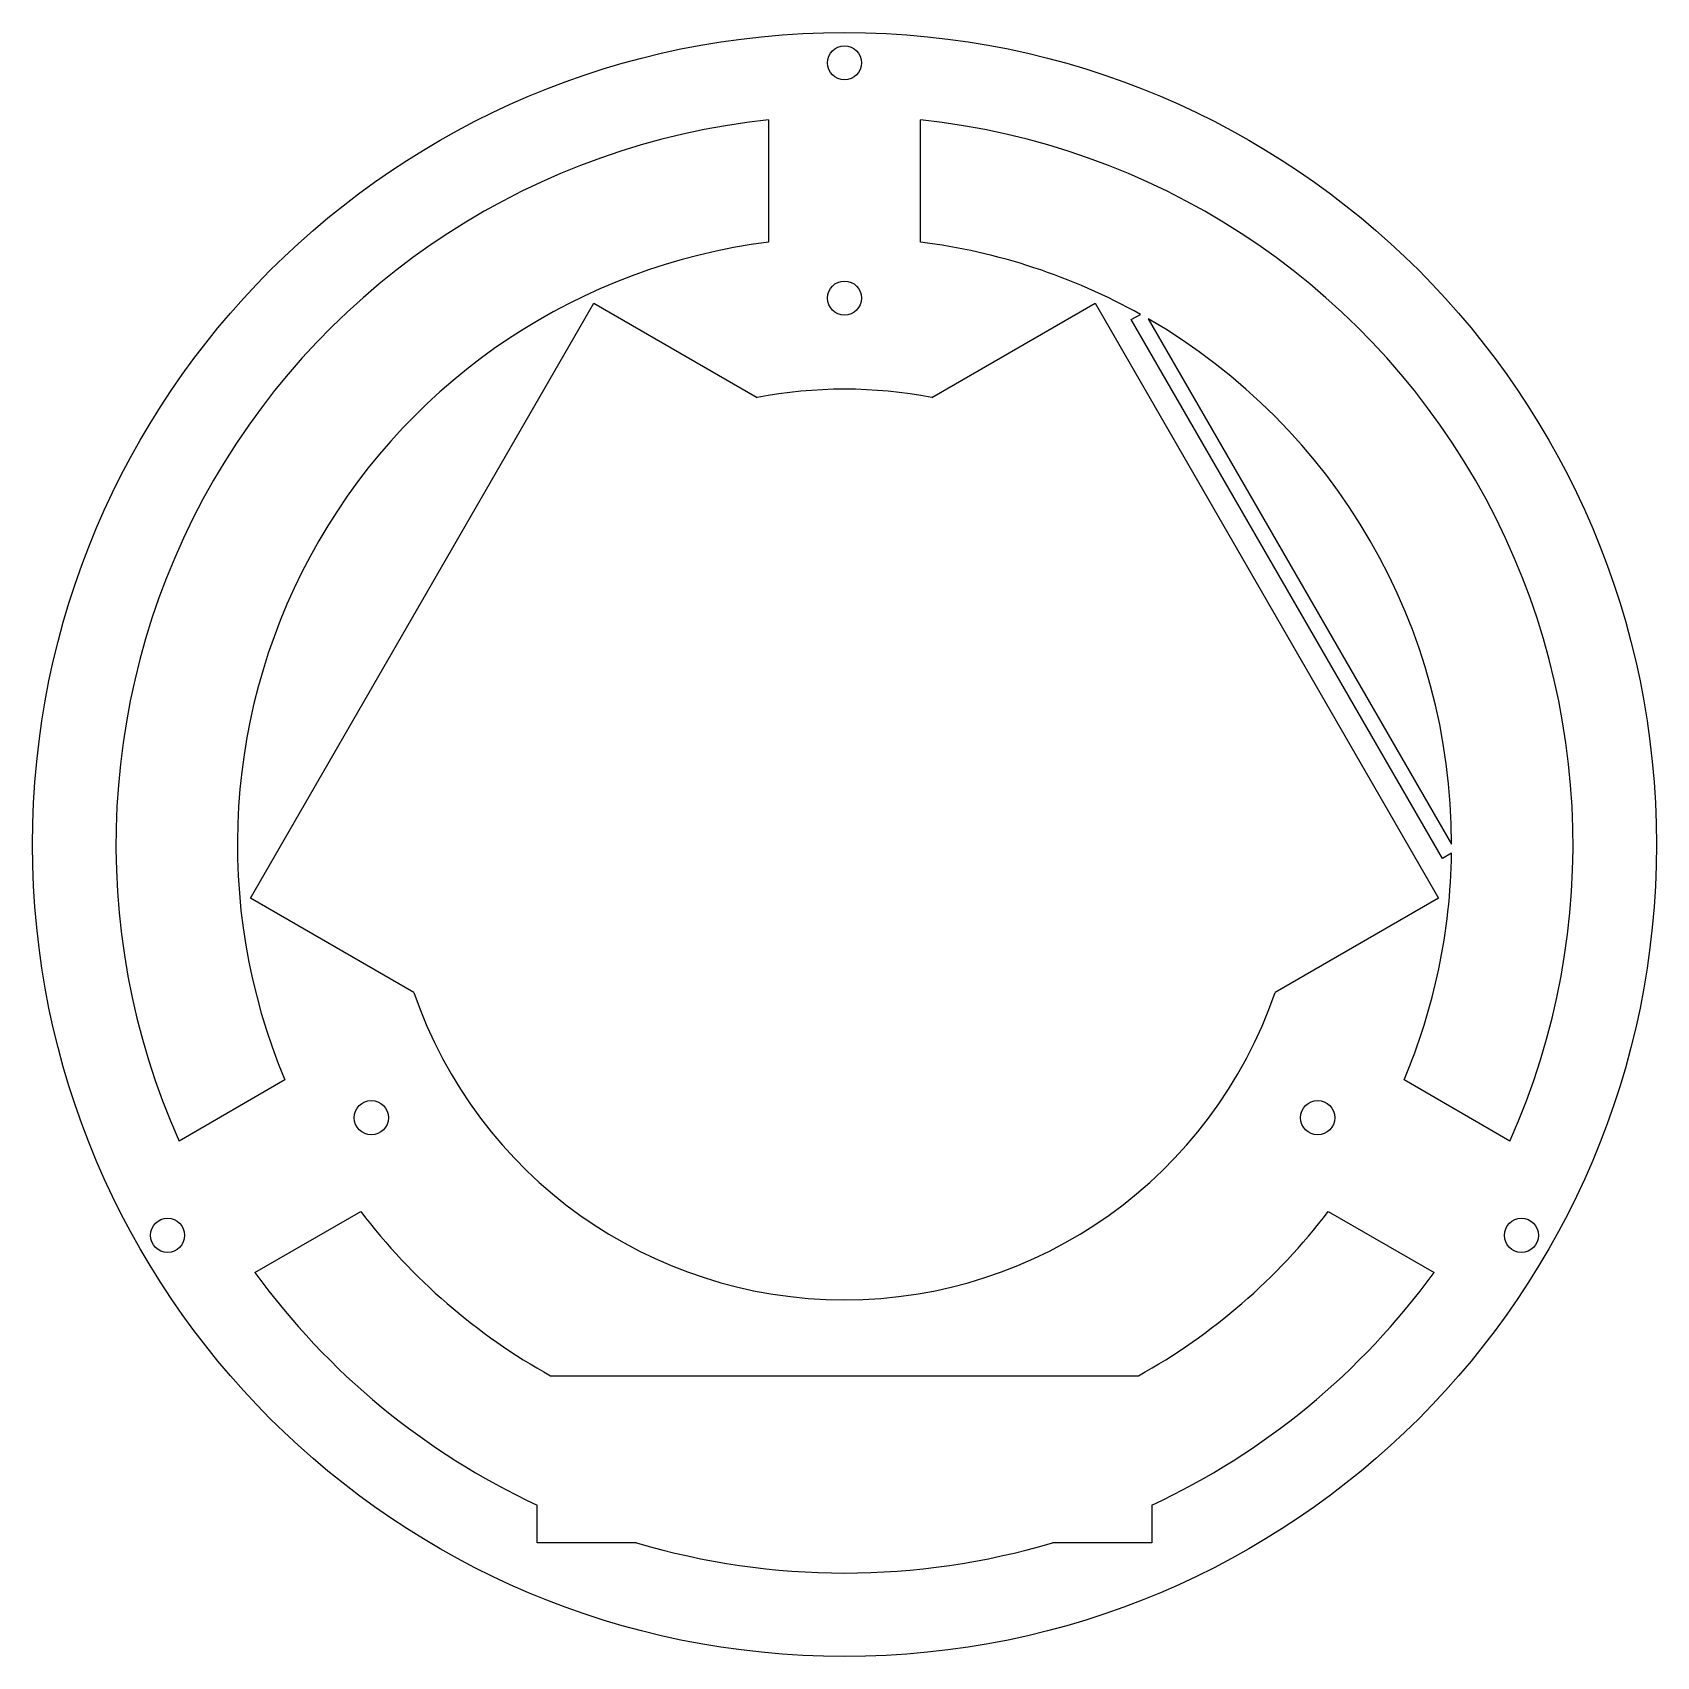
# Model space of a CAD drawing. Header units: millimetres. Extents: x -107 to 107, y -107 to 107.
import ezdxf

# ---------------------------------------------------------------- set-up
doc = ezdxf.new("R2010")
doc.units = ezdxf.units.MM
doc.layers.add('maple_layer4_outline', color=7, linetype='Continuous')

msp = doc.modelspace()

# ---------------------------------------------------------------- linework, layer by layer
at = {"layer": 'maple_layer4_outline'}
for p, q in [((-10, 95.48), (-10, 79.37)), ((10, 79.37), (10, 95.48)), ((-78.27, -7.06), (-33.02, 71.31)), ((-33.02, 71.31), (-11.5, 58.89)), ((11.5, 58.89), (33.02, 71.31)), ((33.02, 71.31), (78.27, -7.06)), ((37.78, 69.16), (38.99, 69.85)), ((78.78, -1.86), (37.78, 69.16)), ((40.03, 69.26), (80, 0.04)), ((79.99, -1.16), (78.78, -1.86)), ((-56.75, -19.49), (-78.27, -7.06)), ((78.27, -7.06), (56.75, -19.49)), ((-73.74, -31.03), (-87.69, -39.08)), ((87.69, -39.08), (73.74, -31.03)), ((-77.69, -56.4), (-63.74, -48.35)), ((63.74, -48.35), (77.69, -56.4)), ((-38.73, -70), (38.73, -70)), ((-40.5, -92), (-40.5, -87.04)), ((40.5, -87.04), (40.5, -92)), ((-27.42, -92), (-40.5, -92)), ((40.5, -92), (27.42, -92))]:
    msp.add_line(p, q, dxfattribs=at)
for centre, radius in [((0, 0), 107), ((0, 103), 2.25), ((0, 72), 2.25), ((-62.35, -36), 2.25), ((62.35, -36), 2.25), ((-89.2, -51.5), 2.25), ((89.2, -51.5), 2.25)]:
    msp.add_circle(centre, radius, dxfattribs=at)
for radius, start, end in [(96, -264.0208, -155.9792), (96, -24.0208, 84.0208), (80, 97.1808, 202.8192), (80, 420.8305, 442.8192), (80, 360.0257, 419.9743), (60, 78.9526, 101.0474), (80, 337.1808, 359.1695), (60, 198.9526, 341.0474), (80, 217.1808, 241.045), (80, 298.955, 322.8192), (96, -144.0208, -114.953), (96, -65.047, -35.9792), (96, -106.5978, -73.4022)]:
    msp.add_arc((0, 0), radius, start, end, dxfattribs=at)

doc.saveas('drawing.dxf')
